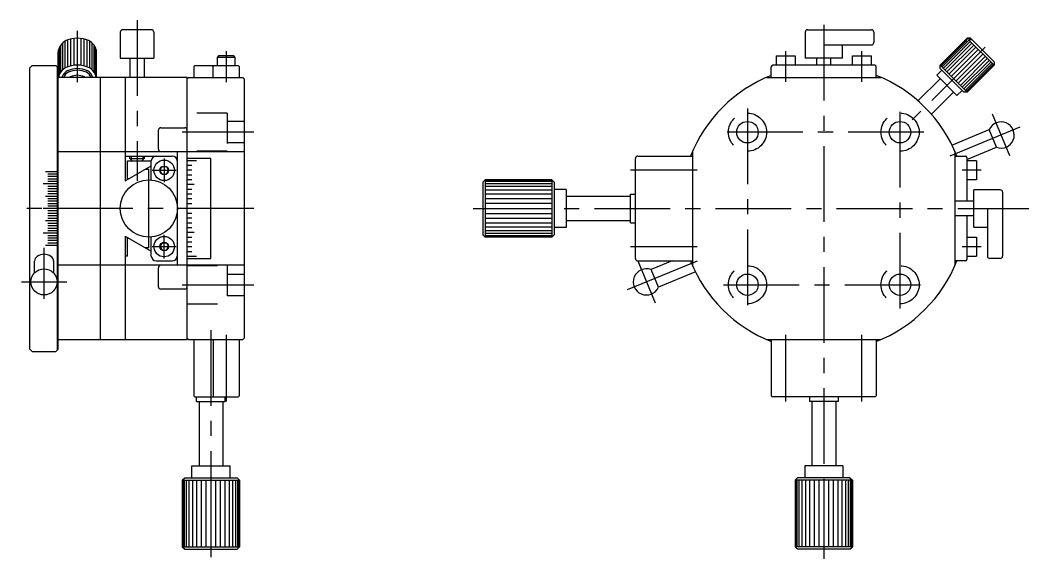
# Model space of a CAD drawing. Extents: x -2 to 464, y -8 to 311.
# Drawn here: x 252 to 463.5, y 102.8 to 215.8 of the extents above; entities that cross this region are included whole.
import ezdxf

# ---------------------------------------------------------------- set-up
doc = ezdxf.new("R2010")
doc.units = 0
doc.header["$LTSCALE"] = 0.5
doc.linetypes.add('CENTER', pattern=[50.8, 31.75, -6.35, 6.35, -6.35])
doc.linetypes.add('DASHED', pattern=[19.05, 12.7, -6.35])
for name, color, linetype in [('MSM_CENTER', 1, 'CENTER'), ('MSM_CONTINUOUS', 7, 'CONTINUOUS'), ('MSM_DASHED', 4, 'DASHED'), ('MSM_NARROW', 5, 'CONTINUOUS')]:
    doc.layers.add(name, color=color, linetype=linetype)

msp = doc.modelspace()

# ---------------------------------------------------------------- linework, layer by layer
at = {"layer": 'MSM_CENTER'}
for p, q in [((276.5, 215.8), (276.5, 182.09)), ((420.5, 214.8), (420.5, 102.8)), ((264, 202.8), (264, 213.56)), ((454.36, 210.16), (439.07, 194.87)), ((295.2, 209.27), (295.2, 202.8)), ((412.5, 209.3), (412.5, 202.83)), ((428.5, 202.83), (428.5, 209.3)), ((404.5, 197.3), (404.5, 155.3)), ((436.5, 155.3), (436.5, 197.3)), ((459.5, 187.31), (455.87, 196.09)), ((461.62, 193.33), (446.07, 186.89)), ((301, 192.3), (286, 192.3)), ((441.5, 192.3), (399.5, 192.3)), ((282.2, 186.8), (282.2, 181.8)), ((279.7, 184.3), (284.7, 184.3)), ((393.97, 184.3), (380, 184.3)), ((453.5, 184.3), (449.5, 184.3)), ((279, 169.05), (279, 183.3)), ((301, 176.3), (252, 176.3)), ((347, 176.3), (463.5, 176.3)), ((282.2, 165.8), (282.2, 170.8)), ((257, 157.33), (257, 168.03)), ((279.7, 168.3), (284.7, 168.3)), ((380, 168.3), (393.97, 168.3)), ((449.5, 168.3), (453.5, 168.3)), ((379.38, 159.27), (394.33, 165.46)), ((381.5, 165.29), (385.13, 156.51)), ((252.25, 160.9), (261.75, 160.9)), ((286, 160.3), (301, 160.3)), ((399.5, 160.3), (441.5, 160.3)), ((292, 150.8), (292, 102.8)), ((295.2, 149.8), (295.2, 135.8)), ((412.5, 149.77), (412.5, 135.8)), ((428.5, 135.8), (428.5, 149.77))]:
    msp.add_line(p, q, dxfattribs=at)
at = {"layer": 'MSM_CONTINUOUS'}
for p, q in [((279.5, 213.8), (273.5, 213.8)), ((417.1, 213.8), (430.5, 213.8)), ((273, 213.3), (273, 207.8)), ((280, 213.3), (280, 207.8)), ((416.6, 213.3), (416.6, 207.8)), ((431, 213.3), (431, 211.1)), ((444.9, 206.35), (450.55, 212.01)), ((450.3, 211.55), (450.66, 211.9)), ((450.3, 211.55), (450.58, 211.28)), ((451.26, 212.01), (450.55, 212.01)), ((450.66, 211.9), (450.55, 212.01)), ((450.93, 211.63), (450.58, 211.28)), ((450.66, 211.9), (451.34, 211.93)), ((451.61, 211.66), (450.93, 211.63)), ((456.21, 206.35), (450.93, 211.63)), ((456.21, 207.06), (451.26, 212.01)), ((420.5, 210.6), (430.5, 210.6)), ((424.4, 207.8), (424.4, 210.6)), ((260, 146.8), (260, 209.18)), ((268, 203.8), (268, 209.18)), ((273, 207.8), (280, 207.8)), ((275, 207.8), (275, 203.8)), ((278, 207.8), (278, 203.8)), ((293.6, 208.3), (293.3, 208)), ((297.1, 208), (293.3, 208)), ((293.3, 208), (293.3, 206.3)), ((296.8, 208.3), (293.6, 208.3)), ((297.1, 208), (296.8, 208.3)), ((297.1, 206.3), (297.1, 208)), ((410.5, 208.3), (414.5, 208.3)), ((410.5, 208.3), (410.5, 206.33)), ((414.5, 208.3), (414.5, 206.33)), ((424.4, 207.8), (416.6, 207.8)), ((419, 207.8), (419, 206.33)), ((422, 206.33), (422, 207.8)), ((426.5, 208.3), (430.5, 208.3)), ((426.5, 206.33), (426.5, 208.3)), ((430.5, 206.33), (430.5, 208.3)), ((254, 205.8), (254.5, 206.3)), ((254, 146.8), (254, 205.8)), ((254.5, 206.3), (259.5, 206.3)), ((260, 205.8), (259.5, 206.3)), ((259.8, 146.6), (259.8, 206)), ((288.4, 206.1), (288.6, 206.3)), ((288.4, 206.1), (288.4, 203.8)), ((288.6, 206.3), (297.7, 206.3)), ((292.5, 206.1), (292.7, 206.3)), ((292.5, 203.8), (292.5, 206.1)), ((297.9, 206.1), (297.7, 206.3)), ((297.9, 206.1), (297.9, 203.8)), ((409.5, 203.8), (409.5, 206.03)), ((431.2, 206.33), (409.8, 206.33)), ((431.5, 203.8), (431.5, 206.03)), ((444.19, 204.23), (445.25, 205.29)), ((444.9, 206.35), (450.55, 200.7)), ((444.9, 205.64), (444.9, 206.35)), ((444.9, 205.64), (449.84, 200.7)), ((450.55, 200.7), (456.21, 206.35)), ((456.21, 207.06), (456.21, 206.35)), ((287, 203.8), (260, 203.8)), ((268.8, 203.8), (268.8, 148.8)), ((274, 203.8), (274, 182.09)), ((287.3, 203.8), (287, 203.5)), ((287, 148.8), (287, 203.8)), ((287.3, 203.8), (298.7, 203.8)), ((299, 203.5), (298.7, 203.8)), ((299, 203.5), (299, 149.1)), ((408.51, 203.8), (432.49, 203.8)), ((440.25, 198.88), (444.9, 203.52)), ((444.19, 204.23), (448.43, 199.99)), ((448.43, 199.99), (449.49, 201.05)), ((443.08, 196.05), (447.72, 200.7)), ((450.55, 200.7), (449.84, 200.7)), ((281, 188.73), (281, 192.73)), ((281.5, 193.23), (286.5, 193.23)), ((447.39, 189.6), (455.18, 192.83)), ((456.71, 189.13), (455.18, 192.83)), ((393, 188.29), (393, 164.31)), ((448, 188.29), (448, 164.31)), ((450.53, 186.57), (456.71, 189.13)), ((260, 188.23), (299, 188.23)), ((274, 187.3), (283.9, 187.3)), ((274.5, 182.51), (274.5, 186.3)), ((274.5, 186.3), (279.5, 186.3)), ((275, 186.8), (275, 187.3)), ((275.5, 186.3), (275, 186.8)), ((275, 186.8), (278, 186.8)), ((278, 186.8), (277.5, 186.3)), ((278, 187.3), (278, 186.8)), ((279.5, 182.28), (279.5, 186.3)), ((284.9, 186.3), (284.9, 177.39)), ((285, 164.37), (285, 188.23)), ((292, 186.8), (287, 186.8)), ((289, 186.3), (287, 186.3)), ((292, 165.8), (292, 186.8)), ((381, 165.8), (381, 186.8)), ((381.5, 187.3), (393, 187.3)), ((448, 187.3), (450.23, 187.3)), ((450.53, 187), (450.53, 177.8)), ((452.5, 186.3), (450.53, 186.3)), ((452.5, 186.3), (452.5, 182.3)), ((257.3, 184.06), (259.8, 184.06)), ((274, 182.09), (279.5, 185.26)), ((278.26, 184.55), (279, 184.55)), ((279, 182.3), (279, 184.55)), ((281.3, 184.3), (281.75, 185.08)), ((281.75, 183.52), (281.3, 184.3)), ((281.75, 185.08), (282.65, 185.08)), ((282.65, 185.08), (283.1, 184.3)), ((282.65, 183.52), (283.1, 184.3)), ((288, 185.3), (287, 185.3)), ((288, 184.3), (287, 184.3)), ((257.8, 183.56), (259.8, 183.56)), ((257.8, 183.05), (259.8, 183.05)), ((257.8, 182.54), (259.8, 182.54)), ((257.8, 182.02), (259.8, 182.02)), ((274.74, 182.51), (274.5, 182.51)), ((281.75, 183.52), (282.65, 183.52)), ((288, 183.3), (287, 183.3)), ((288, 182.3), (287, 182.3)), ((349, 181.8), (349.5, 182.3)), ((349.5, 182.3), (349.5, 170.3)), ((363.5, 182.3), (349.5, 182.3)), ((363.5, 182.3), (364, 181.8)), ((363.5, 182.3), (363.5, 170.3)), ((452.5, 182.3), (450.53, 182.3)), ((256.8, 181.51), (259.8, 181.51)), ((257.8, 180.99), (259.8, 180.99)), ((257.8, 180.48), (259.8, 180.48)), ((257.8, 179.96), (259.8, 179.96)), ((288.5, 181.3), (287, 181.3)), ((288, 180.3), (287, 180.3)), ((349, 181.8), (349, 170.8)), ((364, 181.8), (364, 170.8)), ((366.5, 180.3), (364, 180.3)), ((366.5, 180.3), (366.5, 172.3)), ((457.5, 180.2), (452, 180.2)), ((452, 172.4), (452, 180.2)), ((257.3, 178.91), (259.8, 178.91)), ((257.8, 179.44), (259.8, 179.44)), ((257.8, 178.39), (259.8, 178.39)), ((257.8, 177.87), (259.8, 177.87)), ((288, 179.3), (287, 179.3)), ((288, 178.3), (287, 178.3)), ((380, 178.8), (366.5, 178.8)), ((380, 179.3), (381, 179.3)), ((380, 173.3), (380, 179.3)), ((452, 177.8), (448, 177.8)), ((458, 179.7), (458, 166.3)), ((259.8, 176.3), (256.8, 176.3)), ((257.8, 177.35), (259.8, 177.35)), ((257.8, 176.82), (259.8, 176.82)), ((259.8, 175.78), (257.8, 175.78)), ((288, 177.3), (287, 177.3)), ((289, 176.3), (287, 176.3)), ((454.8, 176.3), (454.8, 166.3)), ((259.8, 173.69), (257.3, 173.69)), ((259.8, 175.25), (257.8, 175.25)), ((259.8, 174.73), (257.8, 174.73)), ((259.8, 174.21), (257.8, 174.21)), ((284.9, 175.21), (284.9, 166.3)), ((287, 175.3), (288, 175.3)), ((287, 174.3), (288, 174.3)), ((366.5, 173.8), (380, 173.8)), ((448, 174.8), (452, 174.8)), ((450.53, 174.8), (450.53, 165.6)), ((259.8, 173.16), (257.8, 173.16)), ((259.8, 172.64), (257.8, 172.64)), ((259.8, 172.12), (257.8, 172.12)), ((259.8, 171.61), (257.8, 171.61)), ((287, 173.3), (288, 173.3)), ((287, 172.3), (288, 172.3)), ((366.5, 172.3), (364, 172.3)), ((380, 173.3), (381, 173.3)), ((452, 172.4), (454.8, 172.4)), ((259.8, 171.09), (256.8, 171.09)), ((259.8, 170.58), (257.8, 170.58)), ((259.8, 170.06), (257.8, 170.06)), ((259.8, 169.55), (257.8, 169.55)), ((274, 170.51), (274, 148.8)), ((274, 170.51), (279.5, 167.34)), ((274.5, 166.3), (274.5, 170.09)), ((274.5, 170.09), (274.74, 170.09)), ((279, 168.05), (279, 170.3)), ((279.5, 166.3), (279.5, 170.32)), ((287, 171.3), (288.5, 171.3)), ((287, 170.3), (288, 170.3)), ((287, 169.3), (288, 169.3)), ((349, 170.8), (349.5, 170.3)), ((363.5, 170.3), (349.5, 170.3)), ((364, 170.8), (363.5, 170.3)), ((450.53, 170.3), (452.5, 170.3)), ((452.5, 170.3), (452.5, 166.3)), ((259.8, 168.54), (257.3, 168.54)), ((259.8, 169.04), (257.8, 169.04)), ((279, 168.05), (278.26, 168.05)), ((281.75, 169.08), (281.3, 168.3)), ((281.3, 168.3), (281.75, 167.52)), ((281.75, 169.08), (282.65, 169.08)), ((281.75, 167.52), (282.65, 167.52)), ((282.65, 169.08), (283.1, 168.3)), ((282.65, 167.52), (283.1, 168.3)), ((287, 168.3), (288, 168.3)), ((287, 167.3), (288, 167.3)), ((255, 162.78), (255, 165.23)), ((259, 165.23), (259, 162.78)), ((274.5, 166.3), (274, 166.3)), ((280.5, 165.3), (283.9, 165.3)), ((287, 166.3), (289, 166.3)), ((287, 165.8), (292, 165.8)), ((381.5, 165.3), (393, 165.3)), ((388.72, 165.3), (384.29, 163.47)), ((450.23, 165.3), (448, 165.3)), ((450.53, 166.3), (452.5, 166.3)), ((457.5, 165.8), (455.3, 165.8)), ((299, 164.37), (260, 164.37)), ((281, 159.87), (281, 163.87)), ((385.82, 159.77), (384.29, 163.47)), ((393.61, 163), (385.82, 159.77)), ((286.5, 159.37), (281.5, 159.37)), ((260, 148.8), (287, 148.8)), ((287, 149.1), (287.3, 148.8)), ((287.3, 148.8), (298.7, 148.8)), ((288.4, 148.8), (288.4, 137)), ((292.5, 148.8), (292.5, 137)), ((297.9, 148.8), (297.9, 137)), ((298.7, 148.8), (299, 149.1)), ((408.51, 148.8), (432.49, 148.8)), ((409.5, 148.8), (409.5, 137)), ((431.5, 148.8), (431.5, 137)), ((254.5, 146.3), (254, 146.8)), ((254.5, 146.3), (259.5, 146.3)), ((260, 146.8), (259.5, 146.3)), ((288.6, 136.8), (297.7, 136.8)), ((289, 135.8), (289, 136.8)), ((289, 135.8), (295, 135.8)), ((289.5, 135.8), (289.5, 122.3)), ((294.5, 135.8), (294.5, 122.3)), ((295, 135.8), (295, 136.8)), ((409.5, 137), (409.7, 136.8)), ((431.3, 136.8), (409.7, 136.8)), ((417.5, 136.8), (417.5, 135.8)), ((423.5, 135.8), (417.5, 135.8)), ((418, 135.8), (418, 122.3)), ((423, 135.8), (423, 122.3)), ((423.5, 136.8), (423.5, 135.8)), ((431.5, 137), (431.3, 136.8)), ((288, 119.8), (288, 122.3)), ((288, 122.3), (296, 122.3)), ((296, 119.8), (296, 122.3)), ((416.5, 122.3), (416.5, 119.8)), ((424.5, 122.3), (416.5, 122.3)), ((424.5, 122.3), (424.5, 119.8)), ((286, 119.3), (286.5, 119.8)), ((286, 119.3), (298, 119.3)), ((286, 119.3), (286, 105.3)), ((286.5, 119.8), (297.5, 119.8)), ((297.5, 119.8), (298, 119.3)), ((298, 119.3), (298, 105.3)), ((414.5, 119.3), (415, 119.8)), ((426.5, 119.3), (414.5, 119.3)), ((414.5, 119.3), (414.5, 105.3)), ((426, 119.8), (415, 119.8)), ((426, 119.8), (426.5, 119.3)), ((426.5, 119.3), (426.5, 105.3)), ((286, 105.3), (286.5, 104.8)), ((286, 105.3), (298, 105.3)), ((286.5, 104.8), (297.5, 104.8)), ((298, 105.3), (297.5, 104.8)), ((415, 104.8), (414.5, 105.3)), ((426.5, 105.3), (414.5, 105.3)), ((426, 104.8), (415, 104.8)), ((426, 104.8), (426.5, 105.3))]:
    msp.add_line(p, q, dxfattribs=at)
for centre, radius in [((404.5, 192.3), 2.25), ((436.5, 192.3), 2.25), ((282.2, 184.3), 2.15), ((282.2, 184.3), 0.9), ((279, 176.3), 6), ((282.2, 168.3), 2.15), ((282.2, 168.3), 0.9), ((257, 160.9), 2.75), ((404.5, 160.3), 2.25), ((436.5, 160.3), 2.25)]:
    msp.add_circle(centre, radius, dxfattribs=at)
for centre, radius, start, end in [((273.5, 213.3), 0.5, 90, 180), ((279.5, 213.3), 0.5, 0, 90), ((417.1, 213.3), 0.5, 90, 180), ((430.5, 213.3), 0.5, 0, 90), ((262.84, 208.9), 2.86, 114.5123, 174.3561), ((264, 206.37), 5.64, 65.4877, 114.5123), ((265.16, 208.9), 2.86, 5.6439, 65.4877), ((430.5, 211.1), 0.5, 270, 0), ((262.84, 203.26), 2.86, 114.5123, 169.0341), ((262.84, 203.26), 2.14, 114.5123, 165.2638), ((264, 200.72), 5.64, 65.4877, 114.5123), ((264, 200.72), 4.92, 65.4877, 114.5123), ((264, 200.72), 4.57, 65.4877, 114.5123), ((265.16, 203.26), 2.14, 14.7362, 65.4877), ((265.16, 203.26), 2.86, 10.9659, 65.4877), ((409.8, 206.03), 0.3, 90, 180), ((431.2, 206.03), 0.3, 0, 90), ((262.84, 203.26), 1.78, 114.5123, 162.2554), ((262.84, 203.26), 0.724, 114.5123, 131.2745), ((264, 200.72), 3.51, 65.4877, 114.5123), ((265.16, 203.26), 0.724, 48.7255, 65.4877), ((265.16, 203.26), 1.78, 17.7446, 65.4877), ((420.5, 176.3), 30, 111.5102, 158.4898), ((420.5, 176.3), 30, 21.5102, 68.4898), ((281.5, 192.73), 0.5, 90, 180), ((286.5, 192.73), 0.5, 0, 90), ((457.69, 191.7), 2.75, 249.1582, 155.8418), ((281.5, 188.73), 0.5, 180, 270), ((280.5, 186.3), 1, 90, 180), ((283.9, 186.3), 1, 0, 90), ((381.5, 186.8), 0.5, 90, 180), ((450.23, 187), 0.3, 0, 90), ((457.5, 179.7), 0.5, 0, 90), ((256.29, 165.18), 1.29, 125.3512, 177.7746), ((257, 164.16), 2.54, 54.889, 125.111), ((257.71, 165.18), 1.29, 2.2254, 54.6488), ((280.5, 166.3), 1, 180, 270), ((283.9, 166.3), 1, 270, 0), ((381.5, 165.8), 0.5, 180, 270), ((420.5, 176.3), 30, 201.5102, 248.4898), ((420.5, 176.3), 30, 291.5102, 338.4898), ((450.23, 165.6), 0.3, 270, 0), ((455.3, 166.3), 0.5, 180, 270), ((457.5, 166.3), 0.5, 270, 0), ((281.5, 163.87), 0.5, 90, 180), ((383.31, 160.9), 2.75, 69.1582, 335.8418), ((281.5, 159.87), 0.5, 180, 270), ((286.5, 159.87), 0.5, 270, 0), ((288.6, 137), 0.2, 180, 270), ((292.7, 137), 0.2, 180, 270), ((297.7, 137), 0.2, 270, 0)]:
    msp.add_arc(centre, radius, start, end, dxfattribs=at)
at = {"layer": 'MSM_DASHED'}
for p, q in [((295.4, 196.3), (287, 196.3)), ((295.4, 196.3), (295.4, 188.3)), ((299, 194.55), (295.4, 194.55)), ((295.4, 188.3), (287, 188.3)), ((299, 190.05), (295.4, 190.05)), ((287, 164.3), (295.4, 164.3)), ((295.4, 164.3), (295.4, 156.3)), ((295.4, 162.55), (299, 162.55)), ((295.4, 158.05), (299, 158.05)), ((287, 156.3), (295.4, 156.3))]:
    msp.add_line(p, q, dxfattribs=at)
for centre in [(404.5, 192.3), (436.5, 192.3), (404.5, 160.3), (436.5, 160.3)]:
    msp.add_circle(centre, 4, dxfattribs=at)
at = {"layer": 'MSM_NARROW'}
for p, q in [((262, 206), (262, 211.64)), ((262.63, 206.2), (262.63, 211.84)), ((263.31, 206.32), (263.31, 211.97)), ((264, 206.37), (264, 212.01)), ((264.69, 211.97), (264.69, 206.32)), ((265.37, 211.84), (265.37, 206.2)), ((266, 211.64), (266, 206)), ((445.27, 205.97), (450.93, 211.63)), ((260.06, 203.91), (260.06, 209.55)), ((260.24, 204.44), (260.24, 210.08)), ((260.54, 204.94), (260.54, 210.58)), ((260.94, 205.38), (260.94, 211.03)), ((261.43, 205.74), (261.43, 211.38)), ((266.57, 211.38), (266.57, 205.74)), ((267.06, 211.03), (267.06, 205.38)), ((267.46, 210.58), (267.46, 204.94)), ((267.76, 210.08), (267.76, 204.44)), ((267.94, 209.55), (267.94, 203.91)), ((445.07, 206.18), (450.37, 211.48)), ((445.56, 205.69), (451.21, 211.35)), ((445.91, 205.34), (451.56, 211)), ((446.31, 204.94), (451.97, 210.59)), ((446.76, 204.49), (452.41, 210.15)), ((447.23, 204.01), (452.89, 209.67)), ((447.72, 203.52), (453.38, 209.18)), ((453.87, 208.69), (448.21, 203.03)), ((454.35, 208.21), (448.69, 202.56)), ((454.79, 207.77), (449.14, 202.11)), ((455.2, 207.36), (449.54, 201.71)), ((455.55, 207.01), (449.89, 201.36)), ((455.83, 206.73), (450.17, 201.07)), ((456.04, 206.52), (450.38, 200.87)), ((275.27, 187.3), (275.27, 186.53)), ((277.73, 187.3), (277.73, 186.53)), ((363.5, 182.21), (349.5, 182.21)), ((363.5, 181.94), (349.5, 181.94)), ((363.5, 181.5), (349.5, 181.5)), ((363.5, 180.9), (349.5, 180.9)), ((363.5, 180.16), (349.5, 180.16)), ((363.5, 179.3), (349.5, 179.3)), ((363.5, 178.32), (349.5, 178.32)), ((363.5, 177.34), (349.5, 177.34)), ((349.5, 176.3), (363.5, 176.3)), ((349.5, 175.26), (363.5, 175.26)), ((349.5, 174.28), (363.5, 174.28)), ((349.5, 173.3), (363.5, 173.3)), ((349.5, 172.44), (363.5, 172.44)), ((349.5, 171.7), (363.5, 171.7)), ((349.5, 171.1), (363.5, 171.1)), ((349.5, 170.66), (363.5, 170.66)), ((349.5, 170.39), (363.5, 170.39)), ((286.09, 119.3), (286.09, 105.3)), ((286.36, 119.3), (286.36, 105.3)), ((286.8, 119.3), (286.8, 105.3)), ((287.4, 119.3), (287.4, 105.3)), ((288.14, 119.3), (288.14, 105.3)), ((289, 119.3), (289, 105.3)), ((289.98, 119.3), (289.98, 105.3)), ((290.96, 119.3), (290.96, 105.3)), ((292, 119.3), (292, 105.3)), ((293.04, 105.3), (293.04, 119.3)), ((294.02, 105.3), (294.02, 119.3)), ((295, 105.3), (295, 119.3)), ((295.86, 105.3), (295.86, 119.3)), ((296.6, 105.3), (296.6, 119.3)), ((297.2, 105.3), (297.2, 119.3)), ((297.64, 105.3), (297.64, 119.3)), ((297.91, 105.3), (297.91, 119.3)), ((414.59, 119.3), (414.59, 105.3)), ((414.86, 119.3), (414.86, 105.3)), ((415.3, 119.3), (415.3, 105.3)), ((415.9, 119.3), (415.9, 105.3)), ((416.64, 119.3), (416.64, 105.3)), ((417.5, 119.3), (417.5, 105.3)), ((418.48, 119.3), (418.48, 105.3)), ((419.46, 119.3), (419.46, 105.3)), ((420.5, 119.3), (420.5, 105.3)), ((421.54, 105.3), (421.54, 119.3)), ((422.52, 105.3), (422.52, 119.3)), ((423.5, 105.3), (423.5, 119.3)), ((424.36, 105.3), (424.36, 119.3)), ((425.1, 105.3), (425.1, 119.3)), ((425.7, 105.3), (425.7, 119.3)), ((426.14, 105.3), (426.14, 119.3)), ((426.41, 105.3), (426.41, 119.3))]:
    msp.add_line(p, q, dxfattribs=at)

doc.saveas('drawing.dxf')
